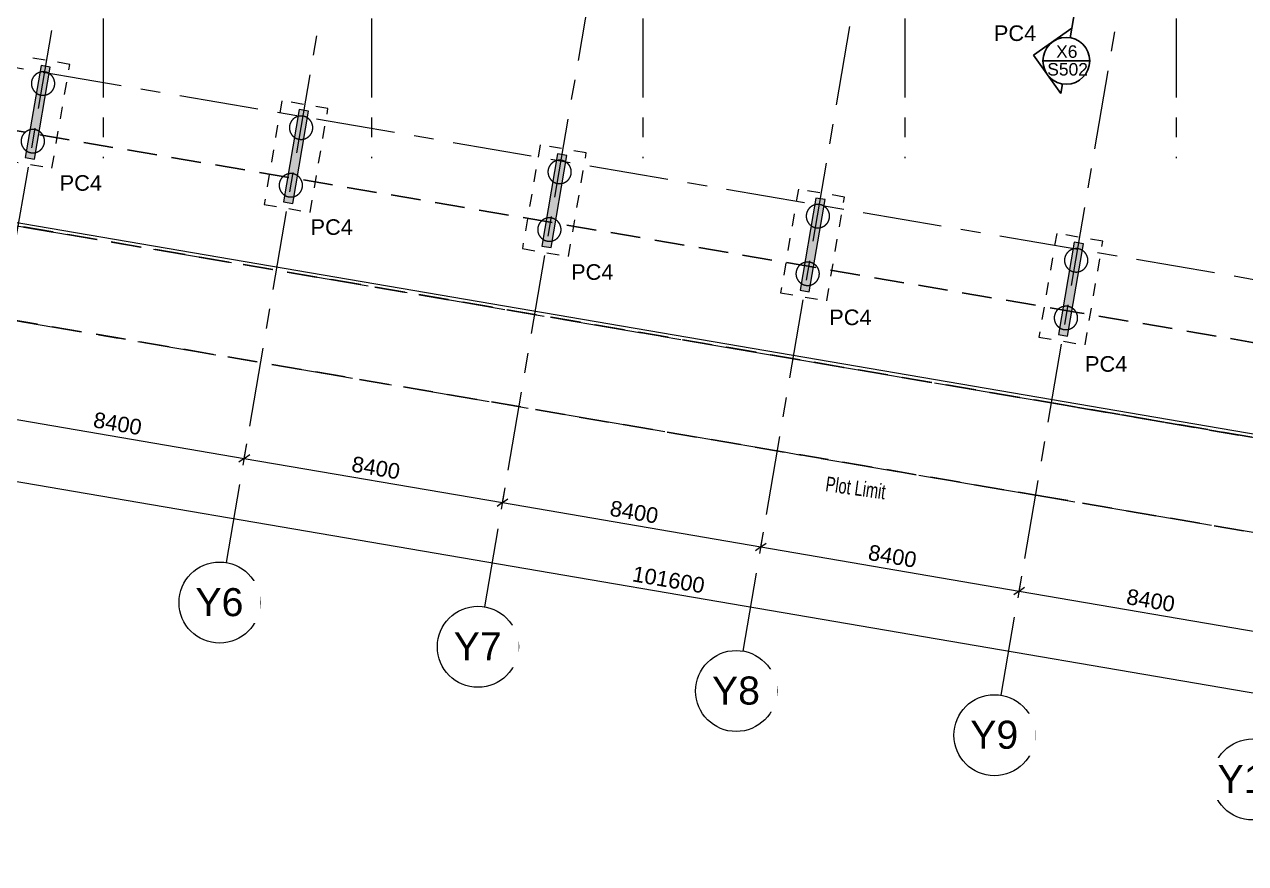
# Model space of a CAD drawing. Header units: millimetres. Extents: x -13051 to 175228, y -26353 to 75386.
# Drawn here: x 28646 to 67793, y -22278 to 4639 of the extents above; entities that cross this region are included whole.
import ezdxf

# ---------------------------------------------------------------- set-up
doc = ezdxf.new("R2010")
doc.units = ezdxf.units.MM
for name, pattern in [('DASH 2mm', [800, 400, -400]), ('Dashed', [3810, 2540, -1270]), ('Grid Line', [4445, 2540, -635, 635, -635]), ('Hidden', [1428.75, 952.5, -476.25])]:
    doc.linetypes.add(name, pattern=pattern)
for name, color, linetype, lineweight in [('A-ANNO-DIMS', 211, 'Continuous', 5), ('A-ANNO-DIMS-200', 211, 'Continuous', 5), ('A-DETL', 90, 'Continuous', 5), ('A-WALL-PATT', 111, 'Continuous', 15), ('G-ANNO-TEXT', 231, 'Continuous', 5), ('I-WALL', 2, 'Continuous', 5), ('S-COLS-HDLN', 52, 'Dashed', 5), ('S-FNDN', 32, 'Continuous', 15), ('S-FNDN-HDLN', 4, 'DASH 2mm', 5), ('S-FNDN-IDEN', 2, 'Continuous', 5), ('S-GRID', 1, 'Continuous', 5), ('S-GRID-IDEN', 1, 'Continuous', 5)]:
    doc.layers.add(name, color=color, linetype=linetype, lineweight=lineweight)
doc.styles.add('Arial', font='arial.ttf', dxfattribs={"height": 900})
doc.styles.add('Arial_1', font='arial.ttf', dxfattribs={"height": 500})
doc.styles.add('Arial_2', font='arial.ttf', dxfattribs={"width": 0.7, "height": 480})
doc.styles.add('Arial_3', font='arial.ttf', dxfattribs={"height": 400})
doc.dimstyles.new('Diagonal_-_2_5mm_Round_5mm_-2_5', dxfattribs={"dimscale": 304.8, "dimtxt": 1.673654, "dimasz": 0.984252, "dimexe": 0.065617, "dimexo": 0.0625, "dimgap": 0.065617, "dimtad": 1, "dimdec": 0, "dimlfac": 304.8, "dimrnd": 5, "dimdsep": 46, "dimtxsty": 'Arial_1', "dimblk1": 'OBLIQUE', "dimblk2": 'OBLIQUE', "dimsah": 1, "dimcen": 0.09, "dimazin": 0, "dimtfac": 1, "dimtdec": 4, "dimtix": 1, "dimtmove": 0, "dimatfit": 3, "dimfxl": 0.005167, "dimfxlon": 1, "dimtvp": 1, "dimtolj": 1, "dimtzin": 0, "dimarcsym": 2})

# ---------------------------------------------------------------- blocks, each defined once
blk = doc.blocks.new('Concrete-Round-Column - P3-D750-L17m-6777132-FOUNDATION LAYOUT PLAN')
at = {"layer": 'S-COLS-HDLN'}
for start, end in [(0, 180), (180, 0)]:
    blk.add_arc((0, 0), 375, start, end, dxfattribs=at)
blk = doc.blocks.new('Grid - M_Grid Head - Circle-4284405-FOUNDATION LAYOUT PLAN')
at = {"layer": 'S-GRID-IDEN'}
blk.add_circle((0, 0), 6.5, dxfattribs=at)
blk = doc.blocks.new('DIMBLOCK20-FOUNDATION LAYOUT PLAN')
at = {"layer": 'A-ANNO-DIMS-200'}
for p, q in [((27416, -7866), (27497, -7392)), ((27416, -7866), (27412, -7885)), ((27416, -7866), (35695, -9283)), ((35695, -9283), (35776, -8810)), ((35695, -9283), (35692, -9303))]:
    blk.add_line(p, q, dxfattribs=at)
at = {"layer": 'A-ANNO-DIMS-200', "lineweight": 15}
for p, q in [((27416, -7866), (27589, -7743)), ((27416, -7866), (27243, -7988)), ((35695, -9283), (35522, -9406)), ((35695, -9283), (35868, -9161))]:
    blk.add_line(p, q, dxfattribs=at)
at = {"layer": 'A-ANNO-DIMS-200', "color": 0, "insert": (30910, -7785), "char_height": 500, "width": 1845.88, "attachment_point": 1, "rotation": 350.2832, "line_spacing_factor": 0.941778, "style": 'Arial_1'}
blk.add_mtext('8400', dxfattribs=at)
blk = doc.blocks.new('_Oblique')
at = {"color": 0, "linetype": 'ByBlock', "lineweight": -2}
blk.add_line((-0.5, -0.5), (0.5, 0.5), dxfattribs=at)
blk = doc.blocks.new('DIMBLOCK21-FOUNDATION LAYOUT PLAN')
at = {"layer": 'A-ANNO-DIMS-200'}
for p, q in [((35695, -9283), (35776, -8810)), ((35695, -9283), (35692, -9303)), ((35695, -9283), (43975, -10701)), ((43975, -10701), (44056, -10228)), ((43975, -10701), (43971, -10721))]:
    blk.add_line(p, q, dxfattribs=at)
at = {"layer": 'A-ANNO-DIMS-200', "lineweight": 15}
for p, q in [((35695, -9283), (35522, -9406)), ((35695, -9283), (35868, -9161)), ((43975, -10701), (43802, -10824)), ((43975, -10701), (44148, -10578))]:
    blk.add_line(p, q, dxfattribs=at)
at = {"layer": 'A-ANNO-DIMS-200', "color": 0, "insert": (39190, -9203), "char_height": 500, "width": 1845.88, "attachment_point": 1, "rotation": 350.2832, "line_spacing_factor": 0.941778, "style": 'Arial_1'}
blk.add_mtext('8400', dxfattribs=at)
blk = doc.blocks.new('DIMBLOCK22-FOUNDATION LAYOUT PLAN')
at = {"layer": 'A-ANNO-DIMS-200'}
for p, q in [((43975, -10701), (44056, -10228)), ((43975, -10701), (43971, -10721)), ((43975, -10701), (52254, -12119)), ((52254, -12119), (52335, -11646)), ((52254, -12119), (52251, -12138))]:
    blk.add_line(p, q, dxfattribs=at)
at = {"layer": 'A-ANNO-DIMS-200', "lineweight": 15}
for p, q in [((43975, -10701), (43802, -10824)), ((43975, -10701), (44148, -10578)), ((52254, -12119), (52081, -12241)), ((52254, -12119), (52427, -11996))]:
    blk.add_line(p, q, dxfattribs=at)
at = {"layer": 'A-ANNO-DIMS-200', "color": 0, "insert": (47469, -10621), "char_height": 500, "width": 1845.88, "attachment_point": 1, "rotation": 350.2832, "line_spacing_factor": 0.941778, "style": 'Arial_1'}
blk.add_mtext('8400', dxfattribs=at)
blk = doc.blocks.new('DIMBLOCK23-FOUNDATION LAYOUT PLAN')
at = {"layer": 'A-ANNO-DIMS-200'}
for p, q in [((52254, -12119), (52335, -11646)), ((52254, -12119), (52251, -12138)), ((52254, -12119), (60534, -13537)), ((60534, -13537), (60615, -13063)), ((60534, -13537), (60530, -13556))]:
    blk.add_line(p, q, dxfattribs=at)
at = {"layer": 'A-ANNO-DIMS-200', "lineweight": 15}
for p, q in [((52254, -12119), (52081, -12241)), ((52254, -12119), (52427, -11996)), ((60534, -13537), (60361, -13659)), ((60534, -13537), (60707, -13414))]:
    blk.add_line(p, q, dxfattribs=at)
at = {"layer": 'A-ANNO-DIMS-200', "color": 0, "insert": (55749, -12038), "char_height": 500, "width": 1845.88, "attachment_point": 1, "rotation": 350.2832, "line_spacing_factor": 0.941778, "style": 'Arial_1'}
blk.add_mtext('8400', dxfattribs=at)
blk = doc.blocks.new('DIMBLOCK24-FOUNDATION LAYOUT PLAN')
at = {"layer": 'A-ANNO-DIMS-200'}
for p, q in [((60534, -13537), (60615, -13063)), ((60534, -13537), (60530, -13556)), ((60534, -13537), (68813, -14954)), ((68813, -14954), (68894, -14481)), ((68813, -14954), (68810, -14974))]:
    blk.add_line(p, q, dxfattribs=at)
at = {"layer": 'A-ANNO-DIMS-200', "lineweight": 15}
for p, q in [((60534, -13537), (60361, -13659)), ((60534, -13537), (60707, -13414)), ((68813, -14954), (68986, -14832)), ((68813, -14954), (68640, -15077))]:
    blk.add_line(p, q, dxfattribs=at)
at = {"layer": 'A-ANNO-DIMS-200', "color": 0, "insert": (64028, -13456), "char_height": 500, "width": 1845.88, "attachment_point": 1, "rotation": 350.2832, "line_spacing_factor": 0.941778, "style": 'Arial_1'}
blk.add_mtext('8400', dxfattribs=at)
blk = doc.blocks.new('DIMBLOCK29-FOUNDATION LAYOUT PLAN')
at = {"layer": 'A-ANNO-DIMS-200'}
for p, q in [((-857, -5007), (-776, -4534)), ((-857, -5007), (-861, -5027)), ((-857, -5007), (99285, -22155)), ((99285, -22155), (99366, -21682)), ((99285, -22155), (99282, -22175))]:
    blk.add_line(p, q, dxfattribs=at)
at = {"layer": 'A-ANNO-DIMS-200', "lineweight": 15}
for p, q in [((-857, -5007), (-1031, -5130)), ((-857, -5007), (-684, -4885)), ((99285, -22155), (99112, -22278)), ((99285, -22155), (99458, -22033))]:
    blk.add_line(p, q, dxfattribs=at)
at = {"layer": 'A-ANNO-DIMS-200', "color": 0, "insert": (48190, -12727), "char_height": 500, "width": 2768.83, "attachment_point": 1, "rotation": 350.2832, "line_spacing_factor": 0.941778, "style": 'Arial_1'}
blk.add_mtext('101600', dxfattribs=at)

msp = doc.modelspace()

# ---------------------------------------------------------------- hatches: boundary and pattern name
at = {"layer": 'A-WALL-PATT', "lineweight": 5}
for points in [[(28968.7135, 314.5415), (29475.0512, 3271.5031), (29179.355, 3322.1369), (28673.0173, 365.1752)], [(37248.2061, -1103.204), (37754.5438, 1853.7577), (37458.8476, 1904.3914), (36952.51, -1052.5702)], [(45527.6987, -2520.9494), (46034.0364, 436.0122), (45738.3402, 486.646), (45232.0026, -2470.3157)], [(53807.1913, -3938.6949), (54313.529, -981.7332), (54017.8328, -931.0995), (53511.4952, -3888.0611)], [(62086.6839, -5356.4403), (62593.0216, -2399.4787), (62297.3254, -2348.8449), (61790.9878, -5305.8066)]]:
    msp.add_hatch(color=256, dxfattribs=at).paths.add_polyline_path(points)

# ---------------------------------------------------------------- linework, layer by layer
at = {"layer": 'A-DETL', "lineweight": 25}
for p, q in [((62172.5915, 4210.988), (62939.388, 8688.5348)), ((60998.7401, 3651.0961), (62225.3404, 4519.004)), ((62225.3404, 4519.004), (62172.5915, 4210.988)), ((61866.6479, 2424.4957), (60998.7401, 3651.0961)), ((62795.9941, 3471.7496), (61295.9941, 3471.7496)), ((61919.3968, 2732.5116), (61866.6479, 2424.4957))]:
    msp.add_line(p, q, dxfattribs=at)
at = {"layer": 'A-DETL', "color": 30, "linetype": 'Hidden', "lineweight": 25}
for p, q in [((62467.0506, -4610.3915), (6926.8896, 4901.0897)), ((103458.6806, -11634.2759), (62467.0506, -4610.3915))]:
    msp.add_line(p, q, dxfattribs=at)
at = {"layer": 'A-DETL', "color": 6, "linetype": 'Hidden', "lineweight": 25}
for p, q in [((61960.3871, -7567.2973), (3463.4448, 2450.5449)), ((107420.8213, -15356.9079), (61960.3871, -7567.2973))]:
    msp.add_line(p, q, dxfattribs=at)
at = {"layer": 'A-DETL', "color": 5, "linetype": 'Hidden', "lineweight": 25}
msp.add_line((104190.6635, -14803.4229), (6420.4993, 1944.1371), dxfattribs=at)
at = {"layer": 'A-DETL', "color": 10, "linetype": 'Hidden', "lineweight": 25}
for p, q in [((61454.8031, -10527.0022), (0, 0)), ((111382.962, -19079.5399), (61454.8031, -10527.0022))]:
    msp.add_line(p, q, dxfattribs=at)
at = {"layer": 'A-DETL', "lineweight": 25}
msp.add_circle((62045.9941, 3471.7498), 750, dxfattribs=at)
at = {"layer": 'I-WALL', "lineweight": 15}
for p, q in [((29179.355, 3322.1369), (28673.0173, 365.1752)), ((28968.7135, 314.5415), (29475.0512, 3271.5031)), ((29475.0512, 3271.5031), (29179.355, 3322.1369)), ((37458.8476, 1904.3914), (36952.51, -1052.5702)), ((37248.2061, -1103.204), (37754.5438, 1853.7577)), ((37754.5438, 1853.7577), (37458.8476, 1904.3914)), ((45738.3402, 486.646), (45232.0026, -2470.3157)), ((45527.6987, -2520.9494), (46034.0364, 436.0122)), ((46034.0364, 436.0122), (45738.3402, 486.646)), ((28673.0173, 365.1752), (28968.7135, 314.5415)), ((36952.51, -1052.5702), (37248.2061, -1103.204)), ((54017.8328, -931.0995), (53511.4952, -3888.0611)), ((53807.1913, -3938.6949), (54313.529, -981.7332)), ((54313.529, -981.7332), (54017.8328, -931.0995)), ((45232.0026, -2470.3157), (45527.6987, -2520.9494)), ((62297.3254, -2348.8449), (61790.9878, -5305.8066)), ((62086.6839, -5356.4403), (62593.0216, -2399.4787)), ((62593.0216, -2399.4787), (62297.3254, -2348.8449)), ((53511.4952, -3888.0611), (53807.1913, -3938.6949)), ((61790.9878, -5305.8066), (62086.6839, -5356.4403))]:
    msp.add_line(p, q, dxfattribs=at)
at = {"layer": 'S-FNDN'}
msp.add_line((8507.6162, 1686.8929), (97418.9572, -13514.0887), dxfattribs=at)
at = {"layer": 'S-FNDN-HDLN'}
for p, q in [((30098.0995, 3355.0391), (28619.6203, 3608.2175)), ((29528.4482, 28.4609), (30098.0995, 3355.0391)), ((36899.1129, 2190.472), (36329.4616, -1136.1062)), ((38377.5921, 1937.2937), (36899.1129, 2190.472)), ((37807.9408, -1389.2845), (38377.5921, 1937.2937)), ((45178.6055, 772.7265), (44608.9542, -2553.8516)), ((46657.0847, 519.5482), (45178.6055, 772.7265)), ((46087.4334, -2807.03), (46657.0847, 519.5482)), ((28049.969, 281.6393), (29528.4482, 28.4609)), ((53458.0981, -645.0189), (52888.4468, -3971.5971)), ((54936.5773, -898.1972), (53458.0981, -645.0189)), ((36329.4616, -1136.1062), (37807.9408, -1389.2845)), ((54366.926, -4224.7754), (54936.5773, -898.1972)), ((61737.5907, -2062.7644), (61167.9394, -5389.3425)), ((63216.0699, -2315.9427), (61737.5907, -2062.7644)), ((62646.4186, -5642.5209), (63216.0699, -2315.9427)), ((44608.9542, -2553.8516), (46087.4334, -2807.03)), ((52888.4468, -3971.5971), (54366.926, -4224.7754)), ((61167.9394, -5389.3425), (62646.4186, -5642.5209))]:
    msp.add_line(p, q, dxfattribs=at)
at = {"layer": 'S-GRID', "linetype": 'Grid Line'}
for p, q in [((31169.756, 49281.3629), (31169.756, 351.3451)), ((39769.756, 49281.3629), (39769.756, 351.3451)), ((48469.756, 49281.3629), (48469.756, 351.3451)), ((56869.756, 49281.3629), (56869.756, 351.3451)), ((65569.756, 49281.3629), (65569.756, 351.3451)), ((26843.5638, -11207.3866), (30705.2001, 11344.1858)), ((35123.0445, -12625.2016), (39227.4622, 11344.1897)), ((43402.5194, -14043.0503), (47749.7238, 11344.1911)), ((51681.9738, -15461.0191), (56271.9858, 11344.195)), ((59961.4789, -16878.6916), (64794.2474, 11344.1964)), ((-1421.3362, 8358.4602), (116270.4969, -11794.5937)), ((-2265.32, 3430.2059), (115426.513, -16722.8481)), ((-2771.7103, 473.2532), (114920.1227, -19679.8007))]:
    msp.add_line(p, q, dxfattribs=at)

# ---------------------------------------------------------------- block references
at = {"layer": 'S-COLS-HDLN'}
for p in [(29244.1993, 2742.3841), (37515.4463, 1326.0506), (28915.8479, 894.286), (45803.1845, -93.1068), (37187.0949, -522.0474), (54082.6771, -1510.8523), (45474.8331, -1941.2049), (62362.1697, -2928.5978), (53754.3257, -3358.9503), (62033.8183, -4776.6958)]:
    msp.add_blockref('Concrete-Round-Column - P3-D750-L17m-6777132-FOUNDATION LAYOUT PLAN', p, dxfattribs=at)
at = {"layer": 'S-GRID-IDEN', "xscale": 199.9999999999999, "yscale": 199.9999999999999, "zscale": 199.9999999999999}
for p, rotation in [((34903.6315, -13906.5516), 350.2831520499993), ((43183.1065, -15324.4004), 350.2831520499993), ((51462.5608, -16742.3692), 350.2831520499993), ((59742.0659, -18160.0416), 350.2831520499994), ((68021.5408, -19577.8903), 350.2831520499993)]:
    msp.add_blockref('Grid - M_Grid Head - Circle-4284405-FOUNDATION LAYOUT PLAN', p, dxfattribs=dict(at, rotation=rotation))

# ---------------------------------------------------------------- texts
at = {"layer": 'G-ANNO-TEXT', "color": 7, "char_height": 400, "attachment_point": 1, "style": 'Arial_3'}
for s, insert, width in [('X6', (61719.3024, 3967.4297), 849.78875), ('S502', (61434.4634, 3399.0501), 1619.40875)]:
    msp.add_mtext(s, dxfattribs=dict(at, insert=insert, width=width))
at = {"layer": 'G-ANNO-TEXT', "color": 7, "insert": (54370.441, -9855.976), "char_height": 480, "width": 2334.514, "attachment_point": 1, "rotation": 352.09543785, "style": 'Arial_2'}
msp.add_mtext('Plot Limit', dxfattribs=at)
at = {"layer": 'S-FNDN-IDEN', "char_height": 500, "width": 1635.4425, "attachment_point": 1, "style": 'Arial_1'}
for insert in [(59722.8997, 4607.349), (29774.6068, -197.2793), (37817.2174, -1611.3616), (46169.9725, -3053.5279), (54444.5809, -4506.6836), (62644.2987, -6002.0246)]:
    msp.add_mtext('PC4', dxfattribs=dict(at, insert=insert))

# ---------------------------------------------------------------- dimensions: what is measured, and where the dimension line sits
at = {"layer": 'A-ANNO-DIMS'}
for base, p1, p2, override, picture, middle in [((35695.3024, -9283.2726), (27496.8238, -7392.4133), (35776.3164, -8810.1588), {"dimpost": '<>', "dimfxl": 8400}, 'DIMBLOCK20-FOUNDATION LAYOUT PLAN', (31602.0475, -8302.8946)), ((43974.795, -10701.0181), (35776.3164, -8810.1588), (44055.809, -10227.9042), {"dimpost": '<>', "dimfxl": 8399.999999}, 'DIMBLOCK21-FOUNDATION LAYOUT PLAN', (39881.5401, -9720.6401)), ((52254.2876, -12118.7635), (44055.809, -10227.9042), (52335.3016, -11645.6497), {"dimpost": '<>', "dimfxl": 8400}, 'DIMBLOCK22-FOUNDATION LAYOUT PLAN', (48161.0327, -11138.3855)), ((60533.7802, -13536.509), (52335.3016, -11645.6497), (60614.7942, -13063.3951), {"dimpost": '<>', "dimfxl": 8400}, 'DIMBLOCK23-FOUNDATION LAYOUT PLAN', (56440.5253, -12556.131)), ((68813.2728, -14954.2545), (60614.7942, -13063.3951), (68894.2868, -14481.1406), {"dimpost": '<>', "dimfxl": 8400}, 'DIMBLOCK24-FOUNDATION LAYOUT PLAN', (64720.0179, -13973.8764))]:
    dim = msp.add_linear_dim(base=base, p1=p1, p2=p2, angle=350.28315205, dimstyle='Diagonal_-_2_5mm_Round_5mm_-2_5', override=override, dxfattribs=at)
    dim.commit()
    dim.dimension.update_dxf_attribs({"geometry": picture, "text_midpoint": middle})

# ---------------------------------------------------------------- next in the draw order: texts
at = {"layer": 'S-GRID-IDEN', "char_height": 900, "attachment_point": 1, "style": 'Arial', "bg_fill": 3, "box_fill_scale": 1.25, "bg_fill_color": 256, "bg_fill_true_color": 13158600, "bg_fill_transparency": 0}
for s, insert, width in [('Y6', (34128.5202, -13441.3038), 1859.915), ('Y7', (42407.9951, -14859.1525), 1859.915), ('Y8', (50687.4494, -16277.1213), 1859.915), ('Y9', (58966.9546, -17694.7938), 1859.915), ('Y10', (66895.4295, -19112.6425), 2709.70375)]:
    msp.add_mtext(s, dxfattribs=dict(at, insert=insert, width=width))

# ---------------------------------------------------------------- next in the draw order: dimensions: what is measured, and where the dimension line sits
at = {"layer": 'A-ANNO-DIMS'}
dim = msp.add_linear_dim(base=(99285.025, -22155.3731), p1=(-776.3954, -4534.2904), p2=(99366.039, -21682.2592), angle=350.28315205, dimstyle='Diagonal_-_2_5mm_Round_5mm_-2_5', override={"dimpost": '<>', "dimfxl": 101599.999993}, dxfattribs=at)
dim.commit()
dim.dimension.update_dxf_attribs({"geometry": 'DIMBLOCK29-FOUNDATION LAYOUT PLAN', "text_midpoint": (49260.2992, -13309.8834)})

doc.saveas('drawing.dxf')
